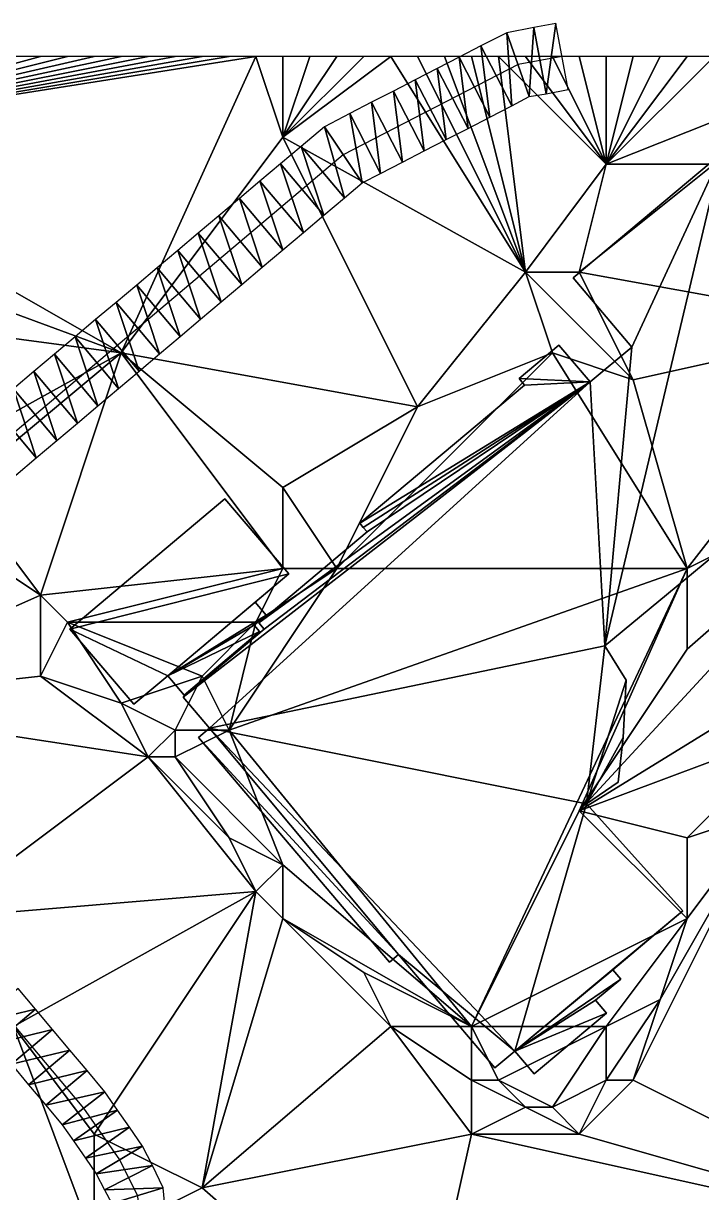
# Model space of a CAD drawing. Header units: metres. Extents: x -1103 to 901, y -902 to 905.
# Drawn here: x 82.7 to 133.1, y 815.7 to 902.5 of the extents above; entities that cross this region are included whole.
import ezdxf

# ---------------------------------------------------------------- set-up
doc = ezdxf.new("R2010")
doc.units = ezdxf.units.M
for name, color, linetype in [('OSM_BUILDING_FOOTPRINTS', 7, 'CONTINUOUS'), ('OSM_BUILDING_ROOFS', 1, 'CONTINUOUS'), ('OSM_BUILDING_WALLS', 8, 'CONTINUOUS'), ('OSM_ROAD_AXES', 2, 'CONTINUOUS'), ('OSM_ROAD_SURFACE', 9, 'CONTINUOUS'), ('OSM_TERRAIN', 3, 'CONTINUOUS')]:
    doc.layers.add(name, color=color, linetype=linetype)

msp = doc.modelspace()

# ---------------------------------------------------------------- linework, layer by layer
at = {"layer": 'OSM_BUILDING_FOOTPRINTS'}
msp.add_polyline3d([(149.228, 875.551, 11.189), (125.882, 856.242, 11.189), (127.485, 853.688, 11.189), (127.263, 849.452, 11.189), (126.888, 846.134, 11.189), (124.522, 844.531, 11.189), (131.685, 836.579, 11.189), (126.479, 832.2, 11.189), (127.076, 831.492, 11.189), (125.207, 829.933, 11.189), (126.014, 828.982, 11.189), (120.642, 824.481, 11.189), (119.216, 826.151, 11.189), (117.735, 824.912, 11.189), (110.583, 833.328, 11.189), (109.909, 832.775, 11.189), (109.909, 832.775, 11.189), (95.738, 849.452, 11.189), (96.545, 850.127, 11.189), (94.588, 852.427, 11.189), (100.613, 857.481, 11.189), (100.204, 857.956, 11.189), (108.251, 864.702, 11.189), (107.963, 865.045, 11.189), (107.709, 865.344, 11.189), (119.935, 875.607, 11.189), (119.526, 876.093, 11.189), (122.488, 878.57, 11.189), (124.81, 875.839, 11.189), (127.894, 878.416, 11.189), (123.538, 883.558, 11.189), (134.548, 892.803, 11.189)], dxfattribs=at)
msp.add_polyline3d([(97.683, 867.169, 11.023), (102.436, 861.584, 11.023), (99.938, 859.483, 11.023), (100.745, 858.52, 11.023), (99.861, 857.78, 11.023), (100.27, 857.304, 11.023), (94.666, 852.593, 11.023), (93.45, 854.031, 11.023), (90.929, 851.907, 11.023), (86.176, 857.492, 11.023), (97.683, 867.169, 11.023)], close=True, dxfattribs=at)
at = {"layer": 'OSM_BUILDING_ROOFS'}
for points in [[(134.548, 892.803, 21.189), (123.538, 883.558, 21.189), (127.894, 878.416, 21.189)], [(125.882, 856.242, 21.189), (149.228, 875.551, 21.189), (134.548, 892.803, 21.189)], [(125.882, 856.242, 21.189), (134.548, 892.803, 21.189), (127.894, 878.416, 21.189)], [(124.81, 875.839, 21.189), (122.488, 878.57, 21.189), (119.526, 876.093, 21.189)], [(125.882, 856.242, 21.189), (127.894, 878.416, 21.189), (124.81, 875.839, 21.189)], [(124.81, 875.839, 21.189), (100.613, 857.481, 21.189), (94.588, 852.427, 21.189)], [(124.81, 875.839, 21.189), (94.588, 852.427, 21.189), (96.545, 850.127, 21.189)], [(125.882, 856.242, 21.189), (124.81, 875.839, 21.189), (96.545, 850.127, 21.189)], [(124.81, 875.839, 21.189), (108.251, 864.702, 21.189), (100.204, 857.956, 21.189)], [(124.81, 875.839, 21.189), (100.204, 857.956, 21.189), (100.613, 857.481, 21.189)], [(124.81, 875.839, 21.189), (119.935, 875.607, 21.189), (107.709, 865.344, 21.189)], [(124.81, 875.839, 21.189), (107.709, 865.344, 21.189), (107.963, 865.045, 21.189)], [(124.81, 875.839, 21.189), (107.963, 865.045, 21.189), (108.251, 864.702, 21.189)], [(124.81, 875.839, 21.189), (119.526, 876.093, 21.189), (119.935, 875.607, 21.189)], [(102.436, 861.584, 21.023), (97.683, 867.169, 21.023), (86.176, 857.492, 21.023)], [(93.45, 854.031, 21.023), (102.436, 861.584, 21.023), (86.176, 857.492, 21.023)], [(93.45, 854.031, 21.023), (99.938, 859.483, 21.023), (102.436, 861.584, 21.023)], [(93.45, 854.031, 21.023), (100.745, 858.52, 21.023), (99.938, 859.483, 21.023)], [(93.45, 854.031, 21.023), (99.861, 857.78, 21.023), (100.745, 858.52, 21.023)], [(93.45, 854.031, 21.023), (100.27, 857.304, 21.023), (99.861, 857.78, 21.023)], [(86.176, 857.492, 21.023), (90.929, 851.907, 21.023), (93.45, 854.031, 21.023)], [(93.45, 854.031, 21.023), (94.666, 852.593, 21.023), (100.27, 857.304, 21.023)], [(96.545, 850.127, 21.189), (124.522, 844.531, 21.189), (125.882, 856.242, 21.189)], [(124.522, 844.531, 21.189), (127.485, 853.688, 21.189), (125.882, 856.242, 21.189)], [(124.522, 844.531, 21.189), (127.263, 849.452, 21.189), (127.485, 853.688, 21.189)], [(96.545, 850.127, 21.189), (95.738, 849.452, 21.189), (110.583, 833.328, 21.189)], [(96.545, 850.127, 21.189), (110.583, 833.328, 21.189), (119.216, 826.151, 21.189)], [(96.545, 850.127, 21.189), (119.216, 826.151, 21.189), (124.522, 844.531, 21.189)], [(95.738, 849.452, 21.189), (109.909, 832.775, 21.189), (110.583, 833.328, 21.189)], [(124.522, 844.531, 21.189), (126.888, 846.134, 21.189), (127.263, 849.452, 21.189)], [(119.216, 826.151, 21.189), (131.685, 836.579, 21.189), (124.522, 844.531, 21.189)], [(119.216, 826.151, 21.189), (126.479, 832.2, 21.189), (131.685, 836.579, 21.189)], [(110.583, 833.328, 21.189), (117.735, 824.912, 21.189), (119.216, 826.151, 21.189)], [(119.216, 826.151, 21.189), (127.076, 831.492, 21.189), (126.479, 832.2, 21.189)], [(119.216, 826.151, 21.189), (125.207, 829.933, 21.189), (127.076, 831.492, 21.189)], [(119.216, 826.151, 21.189), (126.014, 828.982, 21.189), (125.207, 829.933, 21.189)], [(119.216, 826.151, 21.189), (120.642, 824.481, 21.189), (126.014, 828.982, 21.189)]]:
    msp.add_3dface(points, dxfattribs=at)
at = {"layer": 'OSM_BUILDING_WALLS'}
for points in [[(134.548, 892.803, 11.189), (123.538, 883.558, 11.189), (123.538, 883.558, 21.189)], [(134.548, 892.803, 11.189), (123.538, 883.558, 21.189), (134.548, 892.803, 21.189)], [(123.538, 883.558, 11.189), (127.894, 878.416, 11.189), (127.894, 878.416, 21.189)], [(123.538, 883.558, 11.189), (127.894, 878.416, 21.189), (123.538, 883.558, 21.189)], [(122.488, 878.57, 11.189), (119.526, 876.093, 11.189), (119.526, 876.093, 21.189)], [(122.488, 878.57, 11.189), (119.526, 876.093, 21.189), (122.488, 878.57, 21.189)], [(124.81, 875.839, 11.189), (122.488, 878.57, 11.189), (122.488, 878.57, 21.189)], [(124.81, 875.839, 11.189), (122.488, 878.57, 21.189), (124.81, 875.839, 21.189)], [(127.894, 878.416, 11.189), (124.81, 875.839, 11.189), (124.81, 875.839, 21.189)], [(127.894, 878.416, 11.189), (124.81, 875.839, 21.189), (127.894, 878.416, 21.189)], [(119.526, 876.093, 11.189), (119.935, 875.607, 11.189), (119.935, 875.607, 21.189)], [(119.526, 876.093, 11.189), (119.935, 875.607, 21.189), (119.526, 876.093, 21.189)], [(119.935, 875.607, 11.189), (107.709, 865.344, 11.189), (107.709, 865.344, 21.189)], [(119.935, 875.607, 11.189), (107.709, 865.344, 21.189), (119.935, 875.607, 21.189)], [(125.882, 856.242, 11.189), (149.228, 875.551, 11.189), (149.228, 875.551, 21.189)], [(125.882, 856.242, 11.189), (149.228, 875.551, 21.189), (125.882, 856.242, 21.189)], [(97.683, 867.169, 11.023), (86.176, 857.492, 11.023), (86.176, 857.492, 21.023)], [(97.683, 867.169, 11.023), (86.176, 857.492, 21.023), (97.683, 867.169, 21.023)], [(102.436, 861.584, 11.023), (97.683, 867.169, 11.023), (97.683, 867.169, 21.023)], [(102.436, 861.584, 11.023), (97.683, 867.169, 21.023), (102.436, 861.584, 21.023)], [(108.251, 864.702, 11.189), (100.204, 857.956, 11.189), (100.204, 857.956, 21.189)], [(108.251, 864.702, 11.189), (100.204, 857.956, 21.189), (108.251, 864.702, 21.189)], [(107.709, 865.344, 11.189), (107.963, 865.045, 11.189), (107.963, 865.045, 21.189)], [(107.709, 865.344, 11.189), (107.963, 865.045, 21.189), (107.709, 865.344, 21.189)], [(107.963, 865.045, 11.189), (108.251, 864.702, 11.189), (108.251, 864.702, 21.189)], [(107.963, 865.045, 11.189), (108.251, 864.702, 21.189), (107.963, 865.045, 21.189)], [(99.938, 859.483, 11.023), (102.436, 861.584, 11.023), (102.436, 861.584, 21.023)], [(99.938, 859.483, 11.023), (102.436, 861.584, 21.023), (99.938, 859.483, 21.023)], [(100.745, 858.52, 11.023), (99.938, 859.483, 11.023), (99.938, 859.483, 21.023)], [(100.745, 858.52, 11.023), (99.938, 859.483, 21.023), (100.745, 858.52, 21.023)], [(99.861, 857.78, 11.023), (100.745, 858.52, 11.023), (100.745, 858.52, 21.023)], [(99.861, 857.78, 11.023), (100.745, 858.52, 21.023), (99.861, 857.78, 21.023)], [(100.27, 857.304, 11.023), (99.861, 857.78, 11.023), (99.861, 857.78, 21.023)], [(100.27, 857.304, 11.023), (99.861, 857.78, 21.023), (100.27, 857.304, 21.023)], [(100.204, 857.956, 11.189), (100.613, 857.481, 11.189), (100.613, 857.481, 21.189)], [(100.204, 857.956, 11.189), (100.613, 857.481, 21.189), (100.204, 857.956, 21.189)], [(86.176, 857.492, 11.023), (90.929, 851.907, 11.023), (90.929, 851.907, 21.023)], [(86.176, 857.492, 11.023), (90.929, 851.907, 21.023), (86.176, 857.492, 21.023)], [(100.613, 857.481, 11.189), (94.588, 852.427, 11.189), (94.588, 852.427, 21.189)], [(100.613, 857.481, 11.189), (94.588, 852.427, 21.189), (100.613, 857.481, 21.189)], [(94.666, 852.593, 11.023), (100.27, 857.304, 11.023), (100.27, 857.304, 21.023)], [(94.666, 852.593, 11.023), (100.27, 857.304, 21.023), (94.666, 852.593, 21.023)], [(127.485, 853.688, 11.189), (125.882, 856.242, 11.189), (125.882, 856.242, 21.189)], [(127.485, 853.688, 11.189), (125.882, 856.242, 21.189), (127.485, 853.688, 21.189)], [(90.929, 851.907, 11.023), (93.45, 854.031, 11.023), (93.45, 854.031, 21.023)], [(90.929, 851.907, 11.023), (93.45, 854.031, 21.023), (90.929, 851.907, 21.023)], [(93.45, 854.031, 11.023), (94.666, 852.593, 11.023), (94.666, 852.593, 21.023)], [(93.45, 854.031, 11.023), (94.666, 852.593, 21.023), (93.45, 854.031, 21.023)], [(127.263, 849.452, 11.189), (127.485, 853.688, 11.189), (127.485, 853.688, 21.189)], [(127.263, 849.452, 11.189), (127.485, 853.688, 21.189), (127.263, 849.452, 21.189)], [(94.588, 852.427, 11.189), (96.545, 850.127, 11.189), (96.545, 850.127, 21.189)], [(94.588, 852.427, 11.189), (96.545, 850.127, 21.189), (94.588, 852.427, 21.189)], [(96.545, 850.127, 11.189), (95.738, 849.452, 11.189), (95.738, 849.452, 21.189)], [(96.545, 850.127, 11.189), (95.738, 849.452, 21.189), (96.545, 850.127, 21.189)], [(95.738, 849.452, 11.189), (109.909, 832.775, 11.189), (109.909, 832.775, 21.189)], [(95.738, 849.452, 11.189), (109.909, 832.775, 21.189), (95.738, 849.452, 21.189)], [(126.888, 846.134, 11.189), (127.263, 849.452, 11.189), (127.263, 849.452, 21.189)], [(126.888, 846.134, 11.189), (127.263, 849.452, 21.189), (126.888, 846.134, 21.189)], [(124.522, 844.531, 11.189), (126.888, 846.134, 11.189), (126.888, 846.134, 21.189)], [(124.522, 844.531, 11.189), (126.888, 846.134, 21.189), (124.522, 844.531, 21.189)], [(131.685, 836.579, 11.189), (124.522, 844.531, 11.189), (124.522, 844.531, 21.189)], [(131.685, 836.579, 11.189), (124.522, 844.531, 21.189), (131.685, 836.579, 21.189)], [(126.479, 832.2, 11.189), (131.685, 836.579, 11.189), (131.685, 836.579, 21.189)], [(126.479, 832.2, 11.189), (131.685, 836.579, 21.189), (126.479, 832.2, 21.189)], [(109.909, 832.775, 11.189), (110.583, 833.328, 11.189), (110.583, 833.328, 21.189)], [(109.909, 832.775, 11.189), (110.583, 833.328, 21.189), (109.909, 832.775, 21.189)], [(110.583, 833.328, 11.189), (117.735, 824.912, 11.189), (117.735, 824.912, 21.189)], [(110.583, 833.328, 11.189), (117.735, 824.912, 21.189), (110.583, 833.328, 21.189)], [(127.076, 831.492, 11.189), (126.479, 832.2, 11.189), (126.479, 832.2, 21.189)], [(127.076, 831.492, 11.189), (126.479, 832.2, 21.189), (127.076, 831.492, 21.189)], [(125.207, 829.933, 11.189), (127.076, 831.492, 11.189), (127.076, 831.492, 21.189)], [(125.207, 829.933, 11.189), (127.076, 831.492, 21.189), (125.207, 829.933, 21.189)], [(126.014, 828.982, 11.189), (125.207, 829.933, 11.189), (125.207, 829.933, 21.189)], [(126.014, 828.982, 11.189), (125.207, 829.933, 21.189), (126.014, 828.982, 21.189)], [(120.642, 824.481, 11.189), (126.014, 828.982, 11.189), (126.014, 828.982, 21.189)], [(120.642, 824.481, 11.189), (126.014, 828.982, 21.189), (120.642, 824.481, 21.189)], [(117.735, 824.912, 11.189), (119.216, 826.151, 11.189), (119.216, 826.151, 21.189)], [(117.735, 824.912, 11.189), (119.216, 826.151, 21.189), (117.735, 824.912, 21.189)], [(119.216, 826.151, 11.189), (120.642, 824.481, 11.189), (120.642, 824.481, 21.189)], [(119.216, 826.151, 11.189), (120.642, 824.481, 21.189), (119.216, 826.151, 21.189)]]:
    msp.add_3dface(points, dxfattribs=at)
at = {"layer": 'OSM_ROAD_AXES'}
for points in [[(122.704, 900, 14.924), (119.46, 899.394, 14.933), (106.482, 892.704, 14.527), (74.459, 865.687, 12.272), (60.41, 853.832, 10.881), (51.611, 846.411, 10.251), (47.432, 842.883, 10.112), (37.119, 834.18, 9.665), (-27.977, 779.25, 22.168), (-47.145, 763.081, 20.766), (-119.813, 701.759, 11.666), (-283.232, 563.809, 11.554), (-361.261, 499.721, 16.837), (-381.478, 480.954, 12.537), (-457.418, 416.977, 14.011)], [(60.41, 853.832, 10.881), (87.204, 821.915, 12.558), (89.868, 818.089, 12.807), (91.206, 815.435, 12.971), (91.349, 813.223, 13.067), (90.023, 811.752, 13.085), (81.865, 805.869, 13.694), (79.942, 805.271, 13.781), (78.162, 805.57, 13.688), (76.228, 806.753, 13.538), (47.432, 842.883, 10.112)]]:
    msp.add_polyline3d(points, dxfattribs=at)
at = {"layer": 'OSM_ROAD_SURFACE'}
for points in [[(120.623, 902.155, 14.975), (118.631, 901.753, 14.97), (120.288, 897.036, 14.997)], [(120.623, 902.155, 14.975), (120.288, 897.036, 14.997), (121.54, 897.24, 15.003)], [(122.245, 902.458, 14.976), (120.623, 902.155, 14.975), (121.54, 897.24, 15.003)], [(122.245, 902.458, 14.976), (121.54, 897.24, 15.003), (123.162, 897.542, 14.998)], [(118.631, 901.753, 14.97), (116.692, 900.78, 14.96), (118.983, 896.336, 14.984)], [(118.631, 901.753, 14.97), (118.983, 896.336, 14.984), (120.288, 897.036, 14.997)], [(116.692, 900.78, 14.96), (115.07, 899.944, 14.95), (117.361, 895.5, 14.975)], [(116.692, 900.78, 14.96), (117.361, 895.5, 14.975), (118.983, 896.336, 14.984)], [(115.07, 899.944, 14.95), (113.447, 899.108, 14.899), (115.739, 894.663, 14.936)], [(115.07, 899.944, 14.95), (115.739, 894.663, 14.936), (117.361, 895.5, 14.975)], [(113.447, 899.108, 14.899), (111.825, 898.271, 14.806), (114.117, 893.827, 14.845)], [(113.447, 899.108, 14.899), (114.117, 893.827, 14.845), (115.739, 894.663, 14.936)], [(111.825, 898.271, 14.806), (110.203, 897.435, 14.726), (112.494, 892.991, 14.779)], [(111.825, 898.271, 14.806), (112.494, 892.991, 14.779), (114.117, 893.827, 14.845)], [(110.203, 897.435, 14.726), (108.581, 896.599, 14.667), (110.872, 892.154, 14.72)], [(110.203, 897.435, 14.726), (110.872, 892.154, 14.72), (112.494, 892.991, 14.779)], [(108.581, 896.599, 14.667), (106.959, 895.762, 14.609), (109.25, 891.318, 14.662)], [(108.581, 896.599, 14.667), (109.25, 891.318, 14.662), (110.872, 892.154, 14.72)], [(106.959, 895.762, 14.609), (105.084, 894.776, 14.541), (107.88, 890.631, 14.613)], [(106.959, 895.762, 14.609), (107.88, 890.631, 14.613), (109.25, 891.318, 14.662)], [(105.084, 894.776, 14.541), (103.345, 893.328, 14.475), (106.569, 889.506, 14.584)], [(105.084, 894.776, 14.541), (106.569, 889.506, 14.584), (107.88, 890.631, 14.613)], [(103.345, 893.328, 14.475), (101.82, 892.042, 14.412), (105.045, 888.22, 14.55)], [(103.345, 893.328, 14.475), (105.045, 888.22, 14.55), (106.569, 889.506, 14.584)], [(101.82, 892.042, 14.412), (100.295, 890.755, 14.325), (103.52, 886.933, 14.466)], [(101.82, 892.042, 14.412), (103.52, 886.933, 14.466), (105.045, 888.22, 14.55)], [(100.295, 890.755, 14.325), (98.771, 889.468, 14.237), (101.995, 885.647, 14.379)], [(100.295, 890.755, 14.325), (101.995, 885.647, 14.379), (103.52, 886.933, 14.466)], [(98.771, 889.468, 14.237), (97.246, 888.182, 14.138), (100.47, 884.36, 14.292)], [(98.771, 889.468, 14.237), (100.47, 884.36, 14.292), (101.995, 885.647, 14.379)], [(97.246, 888.182, 14.138), (95.721, 886.895, 14.034), (98.945, 883.074, 14.205)], [(97.246, 888.182, 14.138), (98.945, 883.074, 14.205), (100.47, 884.36, 14.292)], [(95.721, 886.895, 14.034), (94.196, 885.609, 13.93), (97.42, 881.787, 14.117)], [(95.721, 886.895, 14.034), (97.42, 881.787, 14.117), (98.945, 883.074, 14.205)], [(94.196, 885.609, 13.93), (92.671, 884.322, 13.834), (95.895, 880.501, 14.03)], [(94.196, 885.609, 13.93), (95.895, 880.501, 14.03), (97.42, 881.787, 14.117)], [(92.671, 884.322, 13.834), (91.146, 883.036, 13.765), (94.37, 879.214, 13.943)], [(92.671, 884.322, 13.834), (94.37, 879.214, 13.943), (95.895, 880.501, 14.03)], [(91.146, 883.036, 13.765), (89.621, 881.749, 13.695), (92.845, 877.928, 13.856)], [(91.146, 883.036, 13.765), (92.845, 877.928, 13.856), (94.37, 879.214, 13.943)], [(89.621, 881.749, 13.695), (88.096, 880.463, 13.626), (91.32, 876.641, 13.699)], [(89.621, 881.749, 13.695), (91.32, 876.641, 13.699), (92.845, 877.928, 13.856)], [(88.096, 880.463, 13.626), (86.571, 879.176, 13.596), (89.795, 875.355, 13.555)], [(88.096, 880.463, 13.626), (89.795, 875.355, 13.555), (91.32, 876.641, 13.699)], [(86.571, 879.176, 13.596), (85.046, 877.89, 13.508), (88.27, 874.068, 13.428)], [(86.571, 879.176, 13.596), (88.27, 874.068, 13.428), (89.795, 875.355, 13.555)], [(85.046, 877.89, 13.508), (83.521, 876.603, 13.361), (86.746, 872.782, 13.286)], [(85.046, 877.89, 13.508), (86.746, 872.782, 13.286), (88.27, 874.068, 13.428)], [(83.521, 876.603, 13.361), (81.996, 875.317, 13.215), (85.221, 871.495, 13.144)], [(83.521, 876.603, 13.361), (85.221, 871.495, 13.144), (86.746, 872.782, 13.286)], [(81.996, 875.317, 13.215), (80.472, 874.03, 13.069), (83.696, 870.209, 13.003)], [(81.996, 875.317, 13.215), (83.696, 870.209, 13.003), (85.221, 871.495, 13.144)], [(80.472, 874.03, 13.069), (82.171, 868.922, 12.861), (83.696, 870.209, 13.003)], [(79.293, 828.228, 11.788), (83.632, 829.28, 12.078), (82.356, 830.8, 11.917)], [(79.293, 828.228, 11.788), (80.569, 826.709, 12.015), (83.632, 829.28, 12.078)], [(80.569, 826.709, 12.015), (84.908, 827.761, 12.234), (83.632, 829.28, 12.078)], [(80.569, 826.709, 12.015), (81.845, 825.189, 12.185), (84.908, 827.761, 12.234)], [(81.845, 825.189, 12.185), (86.184, 826.241, 12.389), (84.908, 827.761, 12.234)], [(81.845, 825.189, 12.185), (83.121, 823.669, 12.307), (86.184, 826.241, 12.389)], [(83.121, 823.669, 12.307), (87.46, 824.721, 12.545), (86.184, 826.241, 12.389)], [(83.121, 823.669, 12.307), (84.396, 822.149, 12.438), (87.46, 824.721, 12.545)], [(84.396, 822.149, 12.438), (88.786, 823.14, 12.706), (87.46, 824.721, 12.545)], [(84.396, 822.149, 12.438), (85.623, 820.691, 12.582), (88.786, 823.14, 12.706)], [(85.623, 820.691, 12.582), (89.734, 821.783, 12.801), (88.786, 823.14, 12.706)], [(85.623, 820.691, 12.582), (86.451, 819.497, 12.691), (89.734, 821.783, 12.801)], [(86.451, 819.497, 12.691), (90.622, 820.507, 12.83), (89.734, 821.783, 12.801)], [(86.451, 819.497, 12.691), (87.339, 818.222, 12.808), (90.622, 820.507, 12.83)], [(87.339, 818.222, 12.808), (91.584, 819.115, 12.861), (90.622, 820.507, 12.83)], [(87.339, 818.222, 12.808), (88.152, 817.062, 12.909), (91.584, 819.115, 12.861)], [(88.152, 817.062, 12.909), (92.323, 817.662, 12.895), (91.584, 819.115, 12.861)], [(88.152, 817.062, 12.909), (88.751, 815.862, 12.983), (92.323, 817.662, 12.895)], [(88.751, 815.862, 12.983), (93.119, 816.017, 12.996), (92.323, 817.662, 12.895)], [(88.751, 815.862, 12.983), (89.292, 814.852, 13.045), (93.119, 816.017, 12.996)], [(89.292, 814.852, 13.045), (93.273, 814.458, 13.075), (93.119, 816.017, 12.996)]]:
    msp.add_3dface(points, dxfattribs=at)
at = {"layer": 'OSM_TERRAIN'}
for points in [[(90, 878, 13.659), (100, 900, 14.124), (62, 894, 12.425)], [(82, 900, 13.179), (62, 894, 12.425), (84, 900, 13.284)], [(62, 894, 12.425), (86, 900, 13.39), (84, 900, 13.284)], [(62, 894, 12.425), (90, 900, 13.6), (88, 900, 13.495)], [(62, 894, 12.425), (88, 900, 13.495), (86, 900, 13.39)], [(90, 900, 13.6), (62, 894, 12.425), (92, 900, 13.706)], [(62, 894, 12.425), (94, 900, 13.811), (92, 900, 13.706)], [(62, 894, 12.425), (96, 900, 13.915), (94, 900, 13.811)], [(62, 894, 12.425), (98, 900, 14.019), (96, 900, 13.915)], [(62, 894, 12.425), (100, 900, 14.124), (98, 900, 14.019)], [(90, 878, 13.659), (102, 894, 14.384), (100, 900, 14.124)], [(102, 894, 14.384), (102, 900, 14.229), (100, 900, 14.124)], [(102, 894, 14.384), (120, 884, 14.932), (110, 900, 14.683)], [(102, 894, 14.384), (104, 900, 14.334), (102, 900, 14.229)], [(102, 894, 14.384), (106, 900, 14.44), (104, 900, 14.334)], [(102, 894, 14.384), (110, 900, 14.683), (108, 900, 14.545)], [(102, 894, 14.384), (108, 900, 14.545), (106, 900, 14.44)], [(110, 900, 14.683), (120, 884, 14.932), (112, 900, 14.806)], [(120, 884, 14.932), (114, 900, 14.878), (112, 900, 14.806)], [(120, 884, 14.932), (116, 900, 14.921), (114, 900, 14.878)], [(120, 884, 14.932), (118, 900, 14.927), (116, 900, 14.921)], [(120, 884, 14.932), (126, 892, 15), (118, 900, 14.927)], [(118, 900, 14.927), (126, 892, 15), (120, 900, 14.929)], [(126, 892, 15), (122, 900, 14.925), (120, 900, 14.929)], [(126, 892, 15), (124, 900, 14.921), (122, 900, 14.925)], [(126, 892, 15), (126, 900, 14.917), (124, 900, 14.921)], [(126, 892, 15), (136, 896, 14.846), (134, 900, 14.818)], [(126, 892, 15), (134, 900, 14.818), (132, 900, 14.87)], [(126, 892, 15), (128, 900, 14.895), (126, 900, 14.917)], [(126, 892, 15), (130, 900, 14.895), (128, 900, 14.895)], [(126, 892, 15), (132, 900, 14.87), (130, 900, 14.895)], [(134, 892, 14.371), (136, 896, 14.846), (126, 892, 15)], [(52, 892, 12.396), (90, 878, 13.659), (62, 894, 12.425)], [(112, 874, 14.77), (102, 894, 14.384), (90, 878, 13.659)], [(112, 874, 14.77), (120, 884, 14.932), (102, 894, 14.384)], [(60, 882, 12.752), (90, 878, 13.659), (52, 892, 12.396)], [(124, 884, 14.377), (126, 892, 15), (120, 884, 14.932)], [(124, 884, 14.377), (146, 880, 14.429), (134, 892, 14.371)], [(124, 884, 14.377), (134, 892, 14.371), (126, 892, 15)], [(122, 878, 14.371), (120, 884, 14.932), (112, 874, 14.77)], [(122, 878, 14.371), (128, 876, 14.371), (120, 884, 14.932)], [(120, 884, 14.932), (128, 876, 14.371), (124, 884, 14.377)], [(128, 876, 14.371), (146, 880, 14.429), (124, 884, 14.377)], [(60, 882, 12.752), (72, 868, 12.281), (90, 878, 13.659)], [(132, 862, 14.371), (146, 880, 14.429), (128, 876, 14.371)], [(132, 862, 14.371), (148, 870, 14.575), (146, 880, 14.429)], [(78, 868, 12.55), (90, 878, 13.659), (72, 868, 12.281)], [(84, 860, 12.469), (90, 878, 13.659), (78, 868, 12.55)], [(84, 860, 12.469), (102, 862, 13.141), (90, 878, 13.659)], [(102, 862, 13.141), (102, 868, 13.836), (90, 878, 13.659)], [(102, 868, 13.836), (112, 874, 14.77), (90, 878, 13.659)], [(106, 862, 14.244), (132, 862, 14.371), (122, 878, 14.371)], [(106, 862, 14.244), (122, 878, 14.371), (112, 874, 14.77)], [(122, 878, 14.371), (132, 862, 14.371), (128, 876, 14.371)], [(102, 868, 13.836), (106, 862, 14.244), (112, 874, 14.77)], [(124, 844, 14.371), (150, 860, 14.308), (148, 870, 14.575)], [(124, 844, 14.371), (148, 870, 14.575), (132, 856, 14.704)], [(132, 856, 14.704), (148, 870, 14.575), (132, 862, 14.371)], [(66, 852, 10.78), (84, 860, 12.469), (72, 868, 12.281)], [(72, 868, 12.281), (84, 860, 12.469), (78, 868, 12.55)], [(102, 862, 13.141), (106, 862, 14.244), (102, 868, 13.836)], [(86, 858, 13.045), (102, 862, 13.141), (84, 860, 12.469)], [(100, 858, 13.141), (102, 862, 13.141), (86, 858, 13.045)], [(116, 828, 14.371), (132, 862, 14.371), (98, 850, 14.371)], [(98, 850, 14.371), (132, 862, 14.371), (106, 862, 14.244)], [(98, 850, 14.371), (106, 862, 14.244), (100, 858, 13.141)], [(100, 858, 13.141), (106, 862, 14.244), (102, 862, 13.141)], [(116, 828, 14.371), (124, 844, 14.371), (132, 862, 14.371)], [(132, 862, 14.371), (124, 844, 14.371), (132, 856, 14.704)], [(66, 852, 10.78), (84, 854, 12.14), (84, 860, 12.469)], [(84, 854, 12.14), (86, 858, 13.045), (84, 860, 12.469)], [(140, 850, 14.334), (150, 860, 14.308), (124, 844, 14.371)], [(84, 854, 12.14), (90, 852, 13.041), (86, 858, 13.045)], [(90, 852, 13.041), (96, 854, 13.141), (86, 858, 13.045)], [(96, 854, 13.141), (100, 858, 13.141), (86, 858, 13.045)], [(98, 850, 14.371), (100, 858, 13.141), (96, 854, 13.141)], [(92, 848, 12.638), (84, 854, 12.14), (66, 852, 10.78)], [(92, 848, 12.638), (90, 852, 13.041), (84, 854, 12.14)], [(94, 850, 13.493), (96, 854, 13.141), (90, 852, 13.041)], [(98, 850, 14.371), (96, 854, 13.141), (94, 850, 13.493)], [(76, 836, 11.144), (92, 848, 12.638), (66, 852, 10.78)], [(92, 848, 12.638), (94, 850, 13.493), (90, 852, 13.041)], [(92, 848, 12.638), (94, 848, 13.488), (94, 850, 13.493)], [(102, 840, 14.001), (98, 850, 14.371), (94, 848, 13.488)], [(94, 848, 13.488), (98, 850, 14.371), (94, 850, 13.493)], [(102, 840, 14.001), (116, 828, 14.371), (98, 850, 14.371)], [(132, 842, 13.976), (140, 850, 14.334), (124, 844, 14.371)], [(132, 842, 13.976), (138, 844, 13.877), (140, 850, 14.334)], [(76, 836, 11.144), (100, 838, 13.16), (92, 848, 12.638)], [(92, 848, 12.638), (100, 838, 13.16), (98, 842, 13.382)], [(98, 842, 13.382), (94, 848, 13.488), (92, 848, 12.638)], [(98, 842, 13.382), (102, 840, 14.001), (94, 848, 13.488)], [(132, 836, 14.253), (124, 844, 14.371), (116, 828, 14.371)], [(132, 836, 14.253), (132, 842, 13.976), (124, 844, 14.371)], [(128, 824, 13.025), (152, 812, 12.059), (138, 844, 13.877)], [(128, 824, 13.025), (138, 844, 13.877), (130, 830, 13.524)], [(130, 830, 13.524), (138, 844, 13.877), (132, 836, 14.253)], [(132, 836, 14.253), (138, 844, 13.877), (132, 842, 13.976)], [(100, 838, 13.16), (102, 840, 14.001), (98, 842, 13.382)], [(102, 836, 13.225), (102, 840, 14.001), (100, 838, 13.16)], [(102, 836, 13.225), (116, 828, 14.371), (102, 840, 14.001)], [(82, 828, 11.929), (100, 838, 13.16), (76, 836, 11.144)], [(88, 820, 12.685), (100, 838, 13.16), (82, 828, 11.929)], [(88, 820, 12.685), (96, 816, 12.962), (100, 838, 13.16)], [(96, 816, 12.962), (102, 836, 13.225), (100, 838, 13.16)], [(96, 816, 12.962), (110, 828, 13.203), (102, 836, 13.225)], [(110, 828, 13.203), (108, 832, 13.837), (102, 836, 13.225)], [(102, 836, 13.225), (108, 832, 13.837), (116, 828, 14.371)], [(126, 828, 14.16), (132, 836, 14.253), (116, 828, 14.371)], [(126, 828, 14.16), (130, 830, 13.524), (132, 836, 14.253)], [(110, 828, 13.203), (116, 828, 14.371), (108, 832, 13.837)], [(128, 824, 13.025), (130, 830, 13.524), (126, 824, 13.089)], [(126, 824, 13.089), (130, 830, 13.524), (126, 828, 14.16)], [(72, 810, 13.172), (88, 812, 13.157), (82, 828, 11.929)], [(82, 828, 11.929), (88, 812, 13.157), (88, 820, 12.685)], [(116, 820, 12.818), (110, 828, 13.203), (96, 816, 12.962)], [(116, 820, 12.818), (116, 824, 13.727), (110, 828, 13.203)], [(116, 824, 13.727), (116, 828, 14.371), (110, 828, 13.203)], [(116, 824, 13.727), (118, 824, 14.051), (116, 828, 14.371)], [(118, 824, 14.051), (126, 828, 14.16), (116, 828, 14.371)], [(118, 824, 14.051), (122, 822, 13.344), (126, 828, 14.16)], [(122, 822, 13.344), (126, 824, 13.089), (126, 828, 14.16)], [(116, 820, 12.818), (120, 822, 13.44), (116, 824, 13.727)], [(120, 822, 13.44), (118, 824, 14.051), (116, 824, 13.727)], [(120, 822, 13.44), (122, 822, 13.344), (118, 824, 14.051)], [(122, 822, 13.344), (124, 820, 12.812), (126, 824, 13.089)], [(124, 820, 12.812), (152, 812, 12.059), (128, 824, 13.025)], [(124, 820, 12.812), (128, 824, 13.025), (126, 824, 13.089)], [(116, 820, 12.818), (124, 820, 12.812), (120, 822, 13.44)], [(124, 820, 12.812), (122, 822, 13.344), (120, 822, 13.44)], [(88, 812, 13.157), (96, 816, 12.962), (88, 820, 12.685)], [(96, 816, 12.962), (112, 802, 12.183), (116, 820, 12.818)], [(112, 802, 12.183), (152, 812, 12.059), (116, 820, 12.818)], [(152, 812, 12.059), (124, 820, 12.812), (116, 820, 12.818)], [(112, 802, 12.183), (96, 816, 12.962), (88, 812, 13.157)]]:
    msp.add_3dface(points, dxfattribs=at)

doc.saveas('drawing.dxf')
